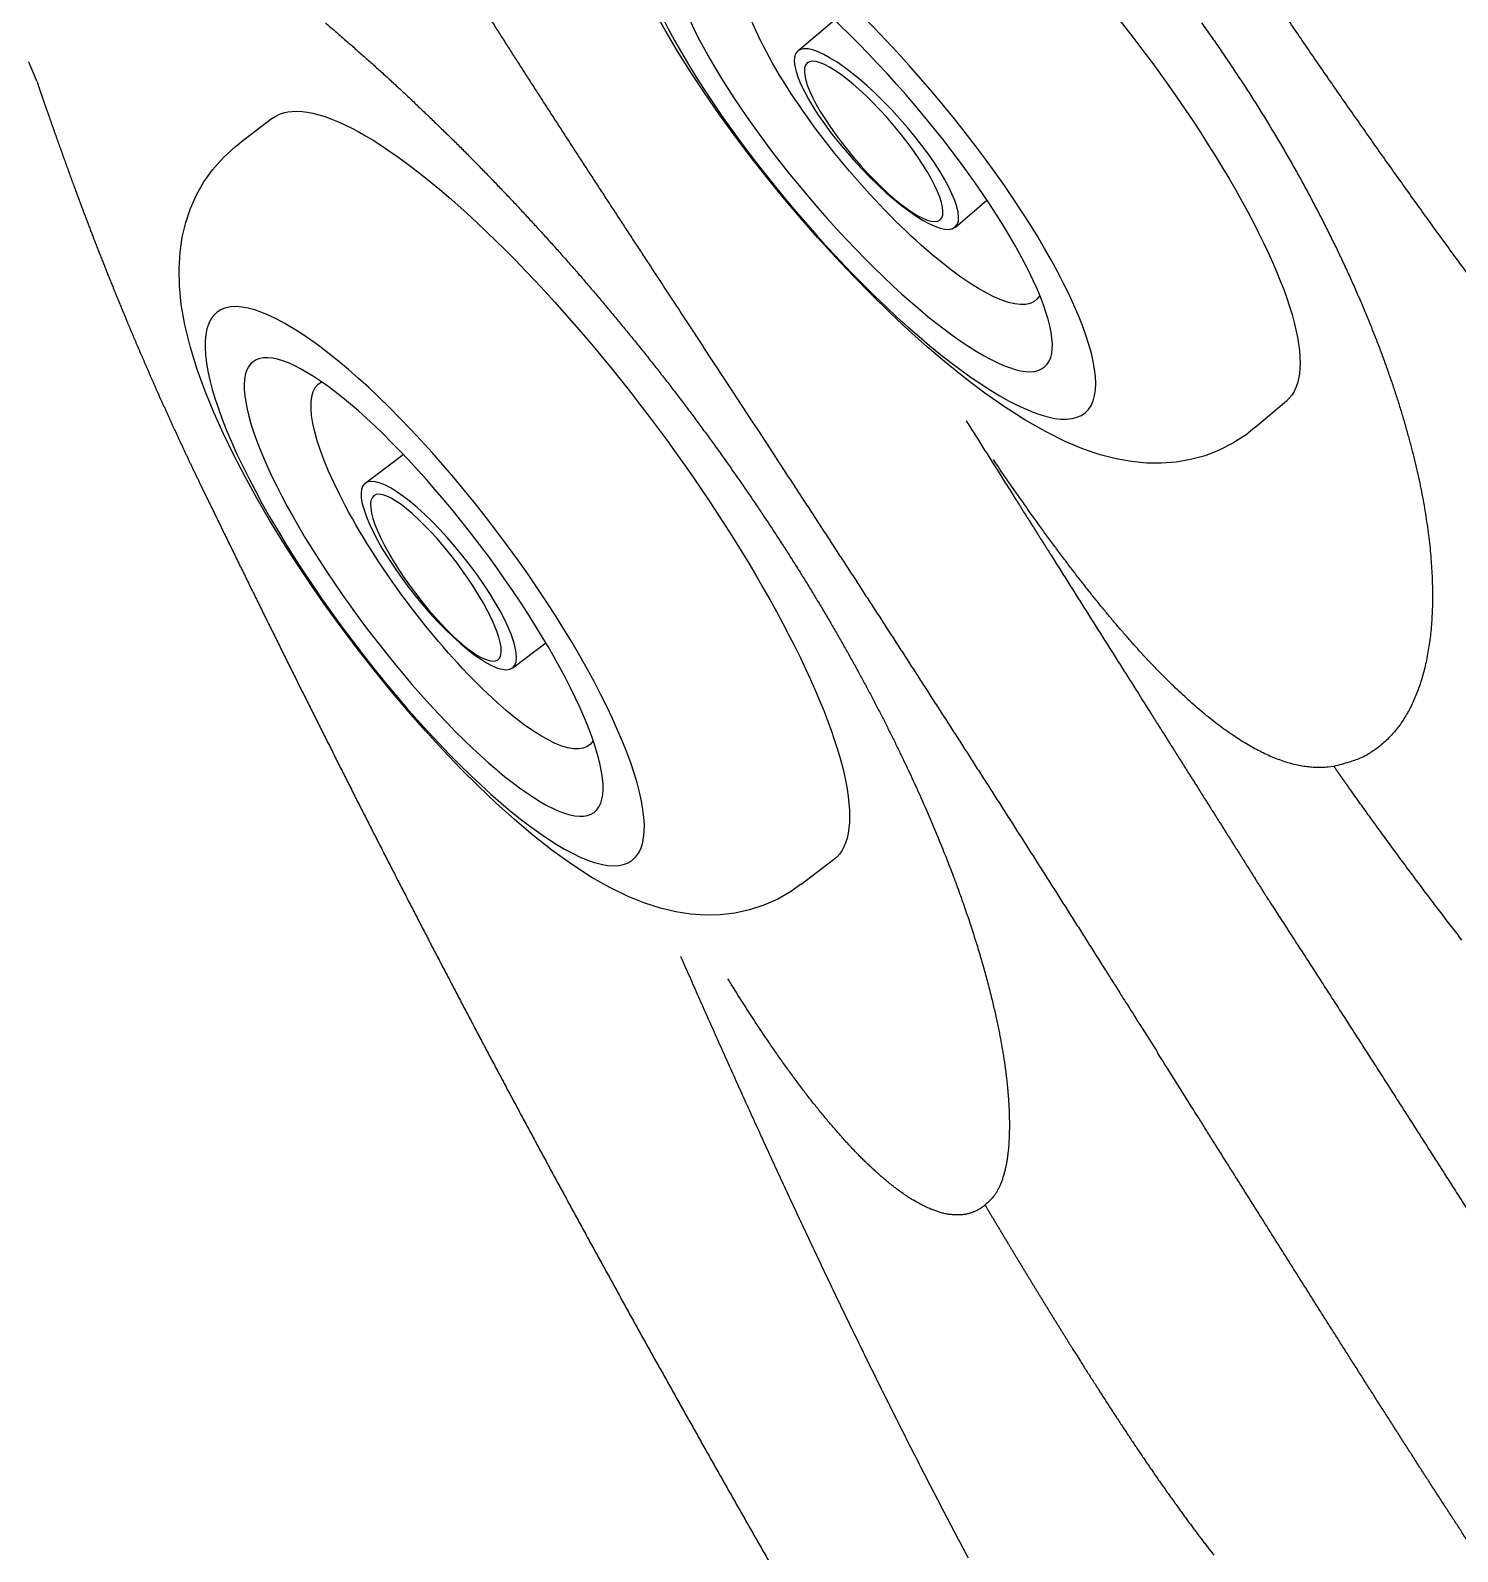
# Model space of a CAD drawing. Extents: x 649 to 723, y 631 to 778.
# Drawn here: x 709.388 to 712.157, y 716.799 to 719.75 of the extents above; entities that cross this region are included whole.
import ezdxf

# ---------------------------------------------------------------- set-up
doc = ezdxf.new("R2010")
doc.units = 0
doc.header["$MEASUREMENT"] = 0
doc.layers.add('1', color=4, linetype='Continuous')
doc.layers.add('204', color=7, linetype='Continuous')

# ---------------------------------------------------------------- blocks, each defined once
blk = doc.blocks.new('MINI2009')
at = {"layer": '1'}
for p, q in [((274.3024, 432.0245), (274.3824, 432.0245)), ((274.3024, 430.221), (274.3824, 430.221))]:
    blk.add_line(p, q, dxfattribs=at)
at = {"layer": '1', "color": 3}
for p, q in [((274.5869, 431.3518), (274.4936, 431.3518)), ((274.5741, 430.8937), (274.4936, 430.8937))]:
    blk.add_line(p, q, dxfattribs=at)
at = {"layer": '1', "flags": 128}
blk.add_lwpolyline([(274.3824, 430.2213), (274.4044, 430.2217), (274.4346, 430.2255), (274.4636, 430.2324), (274.4914, 430.2421), (274.5177, 430.2544), (274.5424, 430.269), (274.5656, 430.2858), (274.5873, 430.3046), (274.6076, 430.3255), (274.6268, 430.3488), (274.6452, 430.3749), (274.663, 430.4045), (274.6804, 430.4387), (274.6974, 430.478), (274.7131, 430.5212), (274.7268, 430.5658), (274.7387, 430.611), (274.749, 430.6568), (274.758, 430.7034), (274.7658, 430.7508), (274.7725, 430.7991), (274.7782, 430.8483), (274.7829, 430.8981), (274.7866, 430.9486), (274.7894, 430.9996), (274.7912, 431.0509), (274.792, 431.1024), (274.7919, 431.154), (274.7909, 431.2055), (274.7889, 431.2566), (274.7859, 431.3073), (274.7821, 431.3574), (274.7772, 431.4067), (274.7714, 431.4551), (274.7646, 431.5025), (274.7568, 431.5489), (274.7479, 431.5942), (274.7377, 431.6385), (274.7263, 431.6817), (274.7131, 431.7242), (274.6979, 431.7661), (274.68, 431.8078), (274.6615, 431.8437), (274.6425, 431.8746), (274.6231, 431.9015), (274.6028, 431.9252), (274.5815, 431.9463), (274.5589, 431.9649), (274.535, 431.9813), (274.5097, 431.9953), (274.4831, 432.0067), (274.4555, 432.0154), (274.4243, 432.0217), (274.3931, 432.0244), (274.3823, 432.0242)], dxfattribs=at)
at = {"layer": '1'}
blk.add_ellipse((274.3024, 431.1228), major_axis=(0, 0.9018), ratio=0.25882, start_param=6.283179, end_param=9.424778, dxfattribs=at)
at = {"layer": '1', "color": 3}
for centre, major_axis, ratio in [((274.6148, 431.1228), (0, 0.6667), 0.263764), ((274.6174, 431.1228), (0, 0.5481), 0.248557), ((274.5805, 431.1228), (0.0064, 0.229), 0.262485), ((274.5876, 431.1228), (0, 0.1994), 0.249939)]:
    blk.add_ellipse(centre, major_axis=major_axis, ratio=ratio, dxfattribs=at)
blk.add_ellipse((274.5435, 431.1223), major_axis=(-0.0036, 0.438), ratio=0.267267, start_param=3.037362, end_param=6.323274, dxfattribs=at)
blk = doc.blocks.new('2010PRODIGY')
at = {"layer": '204', "color": 3, "linetype": 'Continuous'}
for points in [[(63.161, 71.8205, -0.000641), (63.1356, 71.8552, -0.000642), (63.1102, 71.89, -0.000644), (63.085, 71.9249, -0.000646), (63.0598, 71.9597, -0.000649), (63.0349, 71.9946, -0.000655), (63.01, 72.0295, -0.000664), (62.9853, 72.0644, -0.000672), (62.9607, 72.0994, -0.00068), (62.9362, 72.1343, -0.000689), (62.9119, 72.1692, -0.000698), (62.8877, 72.2041, -0.000707), (62.8637, 72.2391, -0.000717), (62.8398, 72.274, -0.000726), (62.8161, 72.3089, -0.000737)], [(62.6475, 72.3038, -0.002329), (62.6655, 72.2783, -0.002343), (62.6832, 72.2528, -0.002357), (62.7006, 72.2271, -0.002373), (62.7178, 72.2014, -0.00239), (62.7346, 72.1757, -0.002411), (62.7511, 72.1498, -0.002435), (62.7672, 72.1239, -0.002455), (62.7831, 72.098, -0.002477), (62.7985, 72.0722, -0.002499), (62.8136, 72.0463, -0.002508), (62.8283, 72.0205, -0.002524), (62.8427, 71.9947, -0.002541), (62.8567, 71.969, -0.002564), (62.8703, 71.9433, -0.002583), (62.8835, 71.9177, -0.002609), (62.8963, 71.8922, -0.002634), (62.9088, 71.8668, -0.002665), (62.9209, 71.8415, -0.002695), (62.9326, 71.8162, -0.002731), (62.9439, 71.7911, -0.002767), (62.9548, 71.7661, -0.002809), (62.9653, 71.7412, -0.002851), (62.9755, 71.7165, -0.002899), (62.9852, 71.6919, -0.002948), (62.9946, 71.6675, -0.003004), (63.0035, 71.6432, -0.00306), (63.012, 71.6191, -0.003125), (63.0202, 71.5952, -0.003189), (63.0279, 71.5715, -0.003263), (63.0352, 71.5479, -0.003338), (63.0421, 71.5246, -0.003421), (63.0486, 71.5015, -0.003506), (63.0547, 71.4786, -0.003603), (63.0604, 71.4559, -0.003704), (63.0656, 71.4335, -0.003808), (63.0705, 71.4113, -0.003916), (63.0749, 71.3895, -0.004035), (63.0789, 71.3679, -0.004145), (63.0824, 71.3466, -0.004275), (63.0855, 71.3257, -0.004406), (63.0882, 71.3051, -0.004556), (63.0905, 71.2848, -0.004709), (63.0923, 71.2649, -0.004883), (63.0937, 71.2453, -0.00506), (63.0947, 71.2262, -0.005262), (63.0952, 71.2073, -0.005469), (63.0954, 71.1889, -0.005703), (63.0951, 71.1709, -0.005943), (63.0943, 71.1533, -0.006214), (63.0932, 71.1361, -0.006493), (63.0916, 71.1193, -0.006806), (63.0897, 71.1029, -0.007129), (63.0872, 71.087, -0.007489), (63.0844, 71.0716, -0.007861), (63.0811, 71.0566, -0.00827), (63.0775, 71.042, -0.008691), (63.0734, 71.028, -0.009154), (63.0689, 71.0144, -0.009634), (63.0639, 71.0013, -0.010134), (63.0586, 70.9888, -0.01063), (63.0528, 70.9767, -0.011205), (63.0466, 70.9652, -0.011814), (63.04, 70.9542, -0.012275), (63.033, 70.9437, -0.012653), (63.0255, 70.9338, -0.013636), (63.0174, 70.9242, -0.014091), (63.0084, 70.9147, -0.01532), (62.9984, 70.9055, -0.019769), (62.9878, 70.8972, -0.016482), (62.9776, 70.8899, -0.005569), (62.9681, 70.8837, -0.022074), (62.9549, 70.8774, -0.038448), (62.9333, 70.87, -0.018328), (62.9042, 70.8616, -0.009441)], [(60.3883, 72.1905), (60.3804, 72.2093, -0.000734), (60.3727, 72.228, -0.000747)], [(60.9479, 72.3038, -0.001409), (60.9654, 72.2889, -0.001403), (60.9829, 72.2737, -0.001396), (61.0006, 72.2584, -0.001392), (61.0183, 72.2427, -0.001386), (61.0361, 72.2269, -0.001384), (61.0539, 72.2108, -0.00138), (61.0718, 72.1945, -0.00138), (61.0898, 72.1779, -0.001377), (61.1078, 72.1611, -0.001378), (61.1258, 72.1441, -0.001377), (61.1439, 72.1269, -0.001379), (61.162, 72.1094, -0.001379), (61.1801, 72.0917, -0.001383), (61.1983, 72.0738, -0.00138), (61.2164, 72.0557, -0.001376), (61.2346, 72.0375, -0.001373), (61.2526, 72.019, -0.001369), (61.2707, 72.0004, -0.001364), (61.2887, 71.9817, -0.001363), (61.3067, 71.9628, -0.001361), (61.3246, 71.9437, -0.001361), (61.3424, 71.9244, -0.00136), (61.3602, 71.9051, -0.001361), (61.378, 71.8855, -0.001362), (61.3957, 71.8658, -0.001364), (61.4133, 71.846, -0.001366), (61.4309, 71.8261, -0.00137), (61.4483, 71.806, -0.001374), (61.4657, 71.7857, -0.001379), (61.483, 71.7654, -0.001384), (61.5003, 71.7449, -0.00139), (61.5174, 71.7243, -0.001397), (61.5344, 71.7035, -0.001405), (61.5513, 71.6827, -0.001412), (61.5682, 71.6617, -0.001423), (61.5849, 71.6406, -0.001428), (61.6015, 71.6195, -0.00143), (61.6179, 71.5983, -0.001433), (61.6342, 71.577, -0.001433), (61.6504, 71.5556, -0.001434), (61.6664, 71.5342, -0.001437), (61.6822, 71.5127, -0.001441), (61.6979, 71.4912, -0.001444), (61.7135, 71.4696, -0.001449), (61.7289, 71.448, -0.001455), (61.7441, 71.4263, -0.001461), (61.7592, 71.4046, -0.001467), (61.7741, 71.3829, -0.001475), (61.7888, 71.3611, -0.001483), (61.8034, 71.3393, -0.001493), (61.8178, 71.3175, -0.001502), (61.832, 71.2956, -0.001513), (61.8461, 71.2737, -0.001525), (61.8599, 71.2519, -0.001537), (61.8736, 71.23, -0.001548), (61.8871, 71.2081, -0.001565), (61.9004, 71.1862, -0.001587), (61.9135, 71.1643, -0.001591), (61.9264, 71.1425, -0.00159), (61.939, 71.1207, -0.001597), (61.9513, 71.0992, -0.001594), (61.9634, 71.0778, -0.0016), (61.9752, 71.0566, -0.001603), (61.9867, 71.0355, -0.00161), (61.998, 71.0146, -0.001612), (62.009, 70.9939, -0.00162), (62.0197, 70.9734, -0.001623), (62.0302, 70.953, -0.001631), (62.0404, 70.9328, -0.001634), (62.0503, 70.9129, -0.001643), (62.06, 70.893, -0.001647), (62.0695, 70.8734, -0.001656), (62.0787, 70.854, -0.00166), (62.0876, 70.8347, -0.001671), (62.0963, 70.8157, -0.001676), (62.1048, 70.7968, -0.001687), (62.113, 70.7782, -0.001693), (62.121, 70.7597, -0.001705), (62.1287, 70.7415, -0.001712), (62.1362, 70.7234, -0.001726), (62.1435, 70.7056, -0.001733), (62.1506, 70.6879, -0.001748), (62.1574, 70.6705, -0.001757), (62.164, 70.6533, -0.001774), (62.1704, 70.6363, -0.001784), (62.1765, 70.6195, -0.001802), (62.1825, 70.603, -0.001814), (62.1882, 70.5866, -0.001834), (62.1937, 70.5705, -0.001848), (62.199, 70.5546, -0.001871), (62.2041, 70.539, -0.001888), (62.209, 70.5236, -0.001912), (62.2137, 70.5084, -0.001929), (62.2182, 70.4934, -0.00196), (62.2224, 70.4787, -0.001988), (62.2265, 70.4642, -0.002011), (62.2304, 70.45, -0.002021), (62.2341, 70.4361, -0.002043), (62.2376, 70.4224, -0.002046), (62.2409, 70.4091, -0.002074), (62.244, 70.3962, -0.002089), (62.2469, 70.3835, -0.002117), (62.2497, 70.3712, -0.002129), (62.2522, 70.3591, -0.002158), (62.2546, 70.3474, -0.002169), (62.2568, 70.336, -0.002196), (62.2588, 70.3249, -0.002205), (62.2607, 70.3141, -0.002232), (62.2625, 70.3036, -0.002239), (62.2641, 70.2934, -0.002265), (62.2655, 70.2835, -0.002269), (62.2669, 70.2739, -0.002294), (62.2681, 70.2645, -0.002295), (62.2691, 70.2555, -0.002317), (62.2701, 70.2468, -0.002314), (62.271, 70.2383, -0.002333), (62.2717, 70.2301, -0.002325), (62.2723, 70.2222, -0.002341), (62.2729, 70.2146, -0.002327), (62.2734, 70.2072, -0.002337), (62.2737, 70.2002, -0.002314), (62.274, 70.1934, -0.002321), (62.2743, 70.1868, -0.002296), (62.2744, 70.1805, -0.002282), (62.2745, 70.1745, -0.002217), (62.2746, 70.1688, -0.002232), (62.2746, 70.1632, -0.002178), (62.2745, 70.1578, -0.002173), (62.2744, 70.1524, -0.002286), (62.2742, 70.1471, -0.002387), (62.274, 70.1419, -0.002467), (62.2738, 70.1368, -0.00256), (62.2735, 70.1318, -0.002661), (62.2732, 70.1269, -0.002768), (62.2728, 70.1221, -0.002875), (62.2723, 70.1174, -0.00299), (62.2718, 70.1128, -0.003109), (62.2713, 70.1082, -0.003236), (62.2707, 70.1038, -0.003365), (62.2701, 70.0994, -0.003505), (62.2694, 70.0952, -0.003646), (62.2687, 70.091, -0.003799), (62.2679, 70.0869, -0.003953), (62.2671, 70.083, -0.004121), (62.2662, 70.0791, -0.00429), (62.2652, 70.0753, -0.00447), (62.2643, 70.0716, -0.00465), (62.2632, 70.0679, -0.004851), (62.2621, 70.0644, -0.00506), (62.261, 70.061, -0.005256), (62.2598, 70.0576, -0.005415), (62.2586, 70.0544, -0.005706), (62.2573, 70.0512, -0.006149), (62.256, 70.0482, -0.006109), (62.2546, 70.0452, -0.005427), (62.2531, 70.0423, -0.006835), (62.2516, 70.0395, -0.010908), (62.2501, 70.0368, -0.006281), (62.2485, 70.0342, 0.009161), (62.2468, 70.0312, -0.019072), (62.2434, 70.0268, -0.039344), (62.2368, 70.02, -0.016521), (62.2273, 70.011, -0.006442)], [(61.2682, 72.3103, 0.000338), (61.2816, 72.2892, 0.000318), (61.2951, 72.2681, 0.000294), (61.3087, 72.2468, 0.000274), (61.3224, 72.2254, 0.000252), (61.3362, 72.2039, 0.000236), (61.3501, 72.1823, 0.000222), (61.3641, 72.1605, 0.00021), (61.3782, 72.1386, 0.000196), (61.3924, 72.1167, 0.000184), (61.4067, 72.0947, 0.000173), (61.421, 72.0725, 0.000162), (61.4354, 72.0503, 0.000151), (61.4499, 72.0281, 0.000142), (61.4645, 72.0057, 0.000131), (61.4791, 71.9833, 0.000121), (61.4938, 71.9607, 0.000111), (61.5085, 71.9382, 0.000102), (61.5234, 71.9155, 0.000092), (61.5382, 71.8927, 0.000083), (61.5532, 71.8699, 0.000073), (61.5682, 71.847, 0.000064), (61.5832, 71.8241, 0.000054), (61.5983, 71.801, 0.000046), (61.6134, 71.7779, 0.000036), (61.6287, 71.7547, 0.000028), (61.6439, 71.7315, 0.000019), (61.6592, 71.7082, 0.00001), (61.6745, 71.6848, 0.000001), (61.6899, 71.6613, -0.000007), (61.7054, 71.6378, -0.000016), (61.7208, 71.6142, -0.000024), (61.7363, 71.5906, -0.000033), (61.7519, 71.5669, -0.000041), (61.7675, 71.5431, -0.000049), (61.7831, 71.5193, -0.000054), (61.7987, 71.4954, -0.000058), (61.8144, 71.4714, -0.00006), (61.8301, 71.4474, -0.000063), (61.8458, 71.4233, -0.000066), (61.8616, 71.3992, -0.000069), (61.8774, 71.375, -0.000072), (61.8932, 71.3508, -0.000075), (61.909, 71.3265, -0.000077), (61.9249, 71.3022, -0.00008), (61.9407, 71.2778, -0.000083), (61.9566, 71.2534, -0.000086), (61.9726, 71.2289, -0.000089), (61.9885, 71.2044, -0.000092), (62.0044, 71.1798, -0.000094), (62.0204, 71.1552, -0.000097), (62.0363, 71.1306, -0.0001), (62.0523, 71.1059, -0.000103), (62.0683, 71.0812, -0.000106), (62.0843, 71.0564, -0.000109), (62.1003, 71.0316, -0.000112), (62.1163, 71.0068, -0.000115), (62.1323, 70.9819, -0.000118), (62.1484, 70.957, -0.000121), (62.1644, 70.9321, -0.000123), (62.1804, 70.9072, -0.000123), (62.1964, 70.8822, -0.000121), (62.2124, 70.8572, -0.000117), (62.2285, 70.8322, -0.000114), (62.2445, 70.8071, -0.000111), (62.2605, 70.7821, -0.000108), (62.2765, 70.757, -0.000105), (62.2925, 70.7319, -0.000103), (62.3085, 70.7068, -0.0001), (62.3245, 70.6816, -0.000097), (62.3405, 70.6565, -0.000093), (62.3565, 70.6313, -0.000091), (62.3725, 70.6062, -0.00009), (62.3885, 70.5809, -0.000085), (62.4044, 70.5558, -0.000077), (62.4202, 70.5308, -0.000081), (62.4363, 70.5054, -0.000091), (62.4527, 70.4795, -0.000069), (62.4682, 70.4551, -0.000028), (62.4821, 70.433, -0.000089), (62.5, 70.4047, -0.000141), (62.5275, 70.3611, -0.000068), (62.5635, 70.304, -0.000037)], [(60.3883, 72.1905), (60.3887, 72.1892, 0.001128), (60.3891, 72.1879, 0.001163), (60.3895, 72.1867, 0.001127), (60.3899, 72.1854, 0.001013), (60.3903, 72.1841, 0.000927), (60.3907, 72.1829, 0.00085), (60.3911, 72.1816, 0.000778), (60.3915, 72.1803, 0.000691), (60.3919, 72.1791, 0.000616), (60.3924, 72.1778, 0.000532), (60.3928, 72.1765, 0.000457), (60.3932, 72.1753, 0.000373), (60.3937, 72.174, 0.000299), (60.3941, 72.1727, 0.000216), (60.3946, 72.1715, 0.000141), (60.395, 72.1702, 0.000057), (60.3954, 72.1689, 0.000019), (60.3959, 72.1677, 0.000016), (60.3963, 72.1664, 0.000015), (60.3968, 72.1651, 0.000016), (60.3972, 72.1638, 0.000016), (60.3977, 72.1626, 0.000015), (60.3981, 72.1613, 0.000015), (60.3985, 72.16, 0.000015), (60.399, 72.1587, 0.000015), (60.3994, 72.1574, 0.000015), (60.3999, 72.1562, 0.000015), (60.4003, 72.1549, 0.000015), (60.4008, 72.1536, 0.000015), (60.4012, 72.1523, 0.000015), (60.4017, 72.151, 0.000015), (60.4021, 72.1497, 0.000015), (60.4026, 72.1484, 0.000014), (60.403, 72.1471, 0.000014), (60.4035, 72.1458, 0.000014), (60.4039, 72.1445, 0.000014), (60.4044, 72.1432, 0.000014), (60.4048, 72.1419, 0.000014), (60.4053, 72.1406, 0.000014), (60.4057, 72.1393, 0.000013), (60.4062, 72.138, 0.000014), (60.4067, 72.1367, 0.000017), (60.4071, 72.1354, 0.000013), (60.4076, 72.1341, 0.000004), (60.408, 72.133, 0.000018), (60.4085, 72.1315, 0.00003), (60.4093, 72.1292, 0.000015), (60.4103, 72.1262, 0.000008)], [(60.4103, 72.1262), (60.4111, 72.1239, -0.000036), (60.412, 72.1215, -0.000042), (60.4128, 72.1192, -0.000036), (60.4136, 72.1168, -0.000016), (60.4145, 72.1145, -0.000001), (60.4153, 72.1121, 0.000013), (60.4161, 72.1097, 0.000025), (60.417, 72.1074, 0.00004), (60.4178, 72.105, 0.000047), (60.4186, 72.1026, 0.000049), (60.4195, 72.1002, 0.00005), (60.4203, 72.0978, 0.000051), (60.4212, 72.0954, 0.000052), (60.422, 72.0931, 0.000053), (60.4229, 72.0906, 0.000054), (60.4237, 72.0882, 0.000055), (60.4246, 72.0858, 0.000056), (60.4254, 72.0834, 0.000057), (60.4263, 72.081, 0.000058), (60.4271, 72.0786, 0.000059), (60.428, 72.0762, 0.00006), (60.4288, 72.0737, 0.000061), (60.4297, 72.0713, 0.000061), (60.4306, 72.0689, 0.000062), (60.4315, 72.0664, 0.000063), (60.4323, 72.064, 0.000064), (60.4332, 72.0615, 0.000065), (60.4341, 72.0591, 0.000066), (60.435, 72.0566, 0.000067), (60.4358, 72.0541, 0.000068), (60.4367, 72.0517, 0.000069), (60.4376, 72.0492, 0.000069), (60.4385, 72.0467, 0.00007), (60.4394, 72.0443, 0.000071), (60.4403, 72.0418, 0.000072), (60.4412, 72.0393, 0.000073), (60.4421, 72.0368, 0.000073), (60.443, 72.0343, 0.000074), (60.4439, 72.0318, 0.000075), (60.4448, 72.0293, 0.000076), (60.4457, 72.0268, 0.000077), (60.4466, 72.0243, 0.000077), (60.4475, 72.0218, 0.000078), (60.4484, 72.0193, 0.000079), (60.4493, 72.0167, 0.00008), (60.4502, 72.0142, 0.00008), (60.4511, 72.0117, 0.000082), (60.4521, 72.0092, 0.000084), (60.453, 72.0066, 0.000082), (60.4539, 72.0041, 0.000077), (60.4548, 72.0016, 0.000086), (60.4558, 71.999, 0.000105), (60.4567, 71.9964, 0.000079), (60.4576, 71.9939, 0.000025), (60.4584, 71.9916, 0.000115), (60.4595, 71.9888, 0.000201), (60.4611, 71.9843, 0.000098), (60.4633, 71.9785, 0.000052)], [(60.4633, 71.9785), (60.4648, 71.9744, 0.000146), (60.4663, 71.9703, 0.000143), (60.4678, 71.9662, 0.000144), (60.4694, 71.962, 0.000149), (60.4709, 71.9579, 0.000152), (60.4725, 71.9538, 0.000154), (60.474, 71.9496, 0.000157), (60.4756, 71.9455, 0.00016), (60.4771, 71.9413, 0.000163), (60.4787, 71.9371, 0.000166), (60.4803, 71.9329, 0.000168), (60.4819, 71.9287, 0.000171), (60.4835, 71.9245, 0.000173), (60.485, 71.9203, 0.000176), (60.4867, 71.9161, 0.000178), (60.4883, 71.9119, 0.00018), (60.4899, 71.9076, 0.00018), (60.4915, 71.9034, 0.00018), (60.4931, 71.8991, 0.00018), (60.4948, 71.8949, 0.000181), (60.4964, 71.8906, 0.000181), (60.4981, 71.8863, 0.000181), (60.4997, 71.882, 0.000181), (60.5014, 71.8777, 0.000181), (60.5031, 71.8734, 0.000182), (60.5047, 71.8691, 0.000182), (60.5064, 71.8648, 0.000182), (60.5081, 71.8604, 0.000182), (60.5098, 71.8561, 0.000183), (60.5115, 71.8518, 0.000183), (60.5132, 71.8474, 0.000183), (60.5149, 71.843, 0.000183), (60.5167, 71.8387, 0.000184), (60.5184, 71.8343, 0.000184), (60.5201, 71.8299, 0.000184), (60.5219, 71.8255, 0.000185), (60.5236, 71.8211, 0.000185), (60.5254, 71.8167, 0.000185), (60.5272, 71.8123, 0.000185), (60.5289, 71.8079, 0.000186), (60.5307, 71.8034, 0.000186), (60.5325, 71.799, 0.000186), (60.5343, 71.7945, 0.000186), (60.5361, 71.7901, 0.000187), (60.5379, 71.7856, 0.000187), (60.5397, 71.7812, 0.000186), (60.5416, 71.7767, 0.000188), (60.5434, 71.7722, 0.000194), (60.5452, 71.7677, 0.000189), (60.5471, 71.7632, 0.000177), (60.5489, 71.7587, 0.000197), (60.5508, 71.7542, 0.000237), (60.5527, 71.7495, 0.000179), (60.5545, 71.7451, 0.000059), (60.5562, 71.7412, 0.000257), (60.5583, 71.7361, 0.000446), (60.5616, 71.7282, 0.000217), (60.5659, 71.7178, 0.000114)], [(60.5659, 71.7178), (60.567, 71.7151, 0.000233), (60.5682, 71.7124, 0.000264), (60.5693, 71.7096, 0.000232), (60.5705, 71.7069, 0.000129), (60.5716, 71.7041, 0.000092), (60.5728, 71.7014, 0.000114), (60.574, 71.6987, 0.000121), (60.5751, 71.6959, 0.000116), (60.5763, 71.6932, 0.000114), (60.5774, 71.6904, 0.000116), (60.5786, 71.6877, 0.000116), (60.5798, 71.6849, 0.000116), (60.581, 71.6821, 0.000116), (60.5821, 71.6794, 0.000116), (60.5833, 71.6766, 0.000116), (60.5845, 71.6738, 0.000116), (60.5857, 71.6711, 0.000116), (60.5869, 71.6683, 0.000116), (60.5881, 71.6655, 0.000116), (60.5893, 71.6628, 0.000117), (60.5905, 71.66, 0.000117), (60.5917, 71.6572, 0.000117), (60.5929, 71.6544, 0.000117), (60.5941, 71.6516, 0.000117), (60.5953, 71.6488, 0.000117), (60.5965, 71.6461, 0.000117), (60.5977, 71.6433, 0.000117), (60.5989, 71.6405, 0.000117), (60.6001, 71.6377, 0.000117), (60.6013, 71.6349, 0.000118), (60.6026, 71.6321, 0.000118), (60.6038, 71.6293, 0.000118), (60.605, 71.6265, 0.000118), (60.6062, 71.6237, 0.000118), (60.6075, 71.6209, 0.000118), (60.6087, 71.6181, 0.000117), (60.6099, 71.6152, 0.000119), (60.6112, 71.6124, 0.000121), (60.6124, 71.6096, 0.000118), (60.6136, 71.6068, 0.00011), (60.6149, 71.604, 0.000122), (60.6161, 71.6012, 0.000145), (60.6174, 71.5982, 0.00011), (60.6186, 71.5955, 0.000037), (60.6197, 71.593, 0.000156), (60.6211, 71.5899, 0.000269), (60.6233, 71.585, 0.000131), (60.6262, 71.5785, 0.000069)], [(60.6262, 71.5785), (60.6275, 71.5756, 0.000123), (60.6288, 71.5727, 0.000122), (60.6301, 71.5698, 0.000122), (60.6314, 71.5669, 0.000123), (60.6327, 71.564, 0.000123), (60.634, 71.5611, 0.000123), (60.6354, 71.5582, 0.000123), (60.6367, 71.5552, 0.000124), (60.638, 71.5523, 0.000124), (60.6393, 71.5494, 0.000124), (60.6406, 71.5465, 0.000124), (60.642, 71.5436, 0.000125), (60.6433, 71.5406, 0.000125), (60.6446, 71.5377, 0.000125), (60.646, 71.5348, 0.000125), (60.6473, 71.5318, 0.000126), (60.6487, 71.5289, 0.000126), (60.65, 71.526, 0.000126), (60.6513, 71.523, 0.000126), (60.6527, 71.5201, 0.000127), (60.654, 71.5172, 0.000127), (60.6554, 71.5142, 0.000127), (60.6568, 71.5113, 0.000127), (60.6581, 71.5083, 0.000128), (60.6595, 71.5054, 0.000128), (60.6608, 71.5024, 0.000128), (60.6622, 71.4995, 0.000128), (60.6636, 71.4965, 0.000129), (60.665, 71.4936, 0.000129), (60.6663, 71.4906, 0.000129), (60.6677, 71.4877, 0.000129), (60.6691, 71.4847, 0.00013), (60.6705, 71.4818, 0.00013), (60.6719, 71.4788, 0.00013), (60.6732, 71.4758, 0.000131), (60.6746, 71.4729, 0.000131), (60.676, 71.4699, 0.000131), (60.6774, 71.4669, 0.000132), (60.6788, 71.464, 0.000132), (60.6802, 71.461, 0.000133), (60.6816, 71.458, 0.000134), (60.683, 71.4551, 0.000135), (60.6844, 71.4521, 0.000136), (60.6859, 71.4491, 0.000138), (60.6873, 71.4461, 0.000138), (60.6887, 71.4432, 0.000139), (60.6901, 71.4402, 0.000141), (60.6915, 71.4372, 0.000145), (60.693, 71.4342, 0.000142), (60.6944, 71.4312, 0.000133), (60.6958, 71.4283, 0.000148), (60.6972, 71.4253, 0.000179), (60.6987, 71.4222, 0.000136), (60.7001, 71.4193, 0.000044), (60.7014, 71.4167, 0.000195), (60.703, 71.4133, 0.00034), (60.7055, 71.4081, 0.000166), (60.7088, 71.4014, 0.000088)], [(62.1908, 71.5322, 0), (62.1927, 71.529, 0), (62.1947, 71.5259, 0), (62.1967, 71.5227, 0), (62.1987, 71.5195, 0), (62.2007, 71.5164, 0), (62.2027, 71.5132, 0), (62.2047, 71.5101, 0), (62.2067, 71.5069, 0), (62.2087, 71.5038, 0), (62.2107, 71.5006, 0), (62.2127, 71.4974, 0), (62.2147, 71.4943, 0), (62.2167, 71.4911, 0), (62.2187, 71.4879, 0), (62.2207, 71.4848, 0), (62.2227, 71.4816, 0), (62.2246, 71.4785, 0), (62.2266, 71.4753, 0), (62.2286, 71.4721, 0), (62.2306, 71.469, 0), (62.2326, 71.4658, 0), (62.2346, 71.4626, 0), (62.2366, 71.4594, 0), (62.2386, 71.4563, 0), (62.2406, 71.4531, 0), (62.2426, 71.4499, 0), (62.2447, 71.4468, 0), (62.2467, 71.4436, 0), (62.2487, 71.4404, 0), (62.2507, 71.4372, 0), (62.2527, 71.4341, 0), (62.2547, 71.4309, 0), (62.2567, 71.4277, 0), (62.2587, 71.4245, 0), (62.2607, 71.4213, 0), (62.2627, 71.4182, 0), (62.2647, 71.415, 0), (62.2667, 71.4118, 0), (62.2687, 71.4086, 0), (62.2707, 71.4054, 0), (62.2727, 71.4023, 0), (62.2747, 71.3991, 0), (62.2768, 71.3959, 0), (62.2788, 71.3927, 0), (62.2808, 71.3895, 0.000001), (62.2828, 71.3863, 0.000001), (62.2848, 71.3831, 0.000001), (62.2868, 71.38, 0.000001), (62.2888, 71.3768, 0.000001), (62.2908, 71.3736, 0.000001), (62.2929, 71.3704, 0.000001), (62.2949, 71.3672, 0.000001), (62.2969, 71.364, 0.000001), (62.2989, 71.3608, 0.000001), (62.3009, 71.3576, 0.000001), (62.3029, 71.3544, 0.000001), (62.3049, 71.3512, 0.000001), (62.307, 71.348, 0.000001), (62.309, 71.3448, 0.000001), (62.311, 71.3416, 0.000001), (62.313, 71.3385, 0.000001), (62.315, 71.3353, 0.000001), (62.317, 71.3321, 0.000001), (62.3191, 71.3289, 0.000001), (62.3211, 71.3257, 0.000001), (62.3231, 71.3225, 0.000001), (62.3251, 71.3193, 0.000001), (62.3271, 71.3161, 0.000001), (62.3292, 71.3129, 0.000001), (62.3312, 71.3097, 0.000001), (62.3332, 71.3064, 0.000001), (62.3352, 71.3032, 0.000001), (62.3373, 71.3, 0.000001), (62.3393, 71.2968, 0.000001), (62.3413, 71.2936, 0.000001), (62.3433, 71.2904, 0.000001), (62.3454, 71.2872, 0.000001), (62.3474, 71.284, 0.000001), (62.3494, 71.2808, 0.000001), (62.3514, 71.2776, 0.000001), (62.3535, 71.2744, 0.000001), (62.3555, 71.2712, 0), (62.3575, 71.268, 0), (62.3595, 71.2647, 0), (62.3616, 71.2615, 0), (62.3636, 71.2583, 0), (62.3656, 71.2551, 0), (62.3676, 71.2519, 0), (62.3697, 71.2487, 0), (62.3717, 71.2455, 0), (62.3737, 71.2423, 0), (62.3758, 71.239, 0), (62.3778, 71.2358, 0), (62.3798, 71.2326, 0), (62.3819, 71.2294, 0), (62.3839, 71.2262, 0), (62.3859, 71.2229, 0), (62.388, 71.2197, 0), (62.39, 71.2165, 0), (62.392, 71.2133, 0), (62.3941, 71.2101, 0), (62.3961, 71.2068, 0), (62.3981, 71.2036, 0), (62.4002, 71.2004, 0), (62.4022, 71.1972, 0), (62.4042, 71.1939, 0), (62.4063, 71.1907, 0), (62.4083, 71.1875, 0), (62.4103, 71.1843, 0), (62.4124, 71.181, 0), (62.4144, 71.1778, 0), (62.4165, 71.1746, 0), (62.4185, 71.1714, 0), (62.4205, 71.1681, 0), (62.4226, 71.1649, 0), (62.4246, 71.1617, 0), (62.4266, 71.1584, 0), (62.4287, 71.1552, 0), (62.4307, 71.152, 0), (62.4328, 71.1487, 0), (62.4348, 71.1455, 0), (62.4369, 71.1423, 0), (62.4389, 71.139, 0), (62.4409, 71.1358, 0), (62.443, 71.1326, 0), (62.445, 71.1293, 0), (62.4471, 71.1261, 0), (62.4491, 71.1229, 0), (62.4511, 71.1196, 0), (62.4532, 71.1164, 0), (62.4552, 71.1132, 0), (62.4573, 71.1099, 0), (62.4593, 71.1067, 0), (62.4614, 71.1034, 0), (62.4634, 71.1002, 0), (62.4655, 71.097, 0), (62.4675, 71.0937, 0), (62.4696, 71.0905, 0), (62.4716, 71.0872), (62.4737, 71.084, 0), (62.4757, 71.0808, 0), (62.4777, 71.0775, 0), (62.4798, 71.0743, 0), (62.4818, 71.071, 0), (62.4839, 71.0678, 0), (62.4859, 71.0645, 0), (62.488, 71.0613, 0), (62.49, 71.058, 0), (62.4921, 71.0548, 0), (62.4941, 71.0515, 0), (62.4962, 71.0483, 0), (62.4982, 71.0451, 0), (62.5003, 71.0418, 0), (62.5023, 71.0386, 0), (62.5044, 71.0353, 0), (62.5064, 71.0321, 0), (62.5085, 71.0288, 0), (62.5105, 71.0256, 0), (62.5126, 71.0223, 0), (62.5147, 71.0191, 0), (62.5167, 71.0158, 0), (62.5188, 71.0125, 0), (62.5208, 71.0093, 0), (62.5229, 71.006, 0), (62.5249, 71.0028, 0), (62.527, 70.9995, 0), (62.529, 70.9963, 0), (62.5311, 70.993, 0), (62.5331, 70.9898, 0), (62.5352, 70.9865, 0), (62.5373, 70.9833, 0), (62.5393, 70.98, 0), (62.5414, 70.9767, 0), (62.5434, 70.9735, 0), (62.5455, 70.9702, -0.000001), (62.5475, 70.967, -0.000001), (62.5496, 70.9637, -0.000001), (62.5516, 70.9605, -0.000001), (62.5537, 70.9572, -0.000001), (62.5558, 70.9539, -0.000001), (62.5578, 70.9507, -0.000001), (62.5599, 70.9474, -0.000001), (62.5619, 70.9441, -0.000001), (62.564, 70.9409, -0.000001), (62.5661, 70.9376, -0.000001), (62.5681, 70.9344, -0.000001), (62.5702, 70.9311, -0.000001), (62.5722, 70.9278, -0.000001), (62.5743, 70.9246, -0.000001), (62.5764, 70.9213, -0.000001), (62.5784, 70.918, -0.000001), (62.5805, 70.9148, -0.000001), (62.5825, 70.9115, -0.000001), (62.5846, 70.9083, -0.000001), (62.5867, 70.905, -0.000001), (62.5887, 70.9017, -0.000001), (62.5908, 70.8985, -0.000001), (62.5928, 70.8952, -0.000001), (62.5949, 70.8919, -0.000001), (62.597, 70.8887, -0.000001), (62.599, 70.8854, -0.000001), (62.6011, 70.8821, -0.000001), (62.6032, 70.8788, -0.000001), (62.6052, 70.8756, -0.000001), (62.6073, 70.8723, -0.000001), (62.6094, 70.869, -0.000001), (62.6114, 70.8658, -0.000001), (62.6135, 70.8625, -0.000001), (62.6155, 70.8592, -0.000001), (62.6176, 70.856, -0.000001), (62.6197, 70.8527, -0.000001), (62.6217, 70.8494, -0.000001), (62.6238, 70.8461, -0.000001), (62.6259, 70.8429, -0.000001), (62.6279, 70.8396, -0.000001), (62.63, 70.8363, -0.000001), (62.6321, 70.8331, -0.000001), (62.6341, 70.8298, -0.000002), (62.6362, 70.8265, -0.000002), (62.6383, 70.8232, -0.000002), (62.6403, 70.82, -0.000002), (62.6424, 70.8167, -0.000002), (62.6445, 70.8134, -0.000002), (62.6465, 70.8101, -0.000002), (62.6486, 70.8069, -0.000002), (62.6507, 70.8036, -0.000002), (62.6527, 70.8003, -0.000002), (62.6548, 70.797, -0.000002), (62.6569, 70.7937, -0.000002), (62.6589, 70.7905, -0.000002), (62.661, 70.7872, -0.000002), (62.6631, 70.7839, -0.000002), (62.6651, 70.7806, -0.000002), (62.6672, 70.7774, -0.000002), (62.6693, 70.7741, -0.000002), (62.6713, 70.7708, -0.000002), (62.6734, 70.7675, -0.000002), (62.6755, 70.7642, -0.000002), (62.6776, 70.761, -0.000002), (62.6796, 70.7577, -0.000002), (62.6817, 70.7544, -0.000002), (62.6838, 70.7511, -0.000002), (62.6858, 70.7478, -0.000002), (62.6879, 70.7446, -0.000002), (62.69, 70.7413, -0.000002), (62.692, 70.738, -0.000002), (62.6941, 70.7347, -0.000002), (62.6962, 70.7314, -0.000002), (62.6983, 70.7281, -0.000002), (62.7003, 70.7249, -0.000002), (62.7024, 70.7216, -0.000003), (62.7045, 70.7183, -0.000003), (62.7065, 70.715, -0.000004), (62.7086, 70.7117, -0.000004), (62.7107, 70.7084, -0.000005), (62.7127, 70.7052, -0.000004), (62.7148, 70.7019, -0.000003), (62.7169, 70.6986, -0.000001), (62.719, 70.6953, 0.000001), (62.721, 70.692, 0.000002), (62.7231, 70.6887, 0.000004), (62.7252, 70.6854, 0.000003), (62.7273, 70.6822, -0.000002), (62.7293, 70.6789, -0.000009), (62.7314, 70.6756, -0.000019), (62.7335, 70.6723, -0.000019), (62.7355, 70.669, -0.000009), (62.7376, 70.6657, -0.000063), (62.7397, 70.6624, -0.000194), (62.7418, 70.6591, -0.000246), (62.7438, 70.6558, -0.000233), (62.7459, 70.6525, -0.000199), (62.748, 70.6492, -0.000131), (62.75, 70.6459, -0.000074), (62.7521, 70.6426, -0.000015), (62.7542, 70.6393, 0.000028), (62.7562, 70.636, 0.000064), (62.7583, 70.6327, 0.000097), (62.7604, 70.6294, 0.000136), (62.7624, 70.6261, 0.000157), (62.7645, 70.6228, 0.000168), (62.7665, 70.6195, 0.000233), (62.7686, 70.6162, 0.000348), (62.7707, 70.6129, 0.000269), (62.7727, 70.6098, 0.000037), (62.7745, 70.607, 0.000491), (62.7767, 70.6034, 0.00102), (62.7802, 70.598, 0.000523), (62.7847, 70.591, 0.000272)], [(62.9042, 70.8616), (62.8928, 70.8602, -0.016877), (62.8812, 70.8594, -0.016758), (62.8695, 70.8595, -0.016253), (62.8576, 70.8603, -0.015419), (62.8455, 70.8618, -0.014601), (62.8333, 70.8641, -0.013798), (62.821, 70.8671, -0.012969), (62.8086, 70.8708, -0.012138), (62.796, 70.8753, -0.011334), (62.7832, 70.8804, -0.010569), (62.7704, 70.8861, -0.009841), (62.7574, 70.8926, -0.00916), (62.7443, 70.8996, -0.008523), (62.7311, 70.9074, -0.007933), (62.7178, 70.9157, -0.007387), (62.7044, 70.9247, -0.006885), (62.6908, 70.9342, -0.006422), (62.6772, 70.9444, -0.005996), (62.6635, 70.9551, -0.005605), (62.6496, 70.9664, -0.005246), (62.6357, 70.9782, -0.004916), (62.6217, 70.9906, -0.004612), (62.6077, 71.0035, -0.004334), (62.5935, 71.017, -0.004076), (62.5793, 71.0309, -0.00384), (62.565, 71.0453, -0.003621), (62.5506, 71.0603, -0.00342), (62.5362, 71.0756, -0.003232), (62.5217, 71.0915, -0.003061), (62.5072, 71.1078, -0.0029), (62.4926, 71.1245, -0.002744), (62.4779, 71.1417, -0.002589), (62.4632, 71.1593, -0.002448), (62.4485, 71.1773, -0.002312), (62.4336, 71.1958, -0.002188), (62.4188, 71.2146, -0.002067), (62.4038, 71.2338, -0.001957), (62.3889, 71.2533, -0.001849), (62.3738, 71.2733, -0.001751), (62.3588, 71.2936, -0.001655), (62.3436, 71.3142, -0.001568), (62.3285, 71.3351, -0.00148), (62.3132, 71.3564, -0.001402), (62.298, 71.378, -0.001323), (62.2827, 71.3999, -0.001252), (62.2673, 71.4221, -0.00118), (62.2519, 71.4446, -0.000609), (62.2435, 71.457, -0.000363)], [(60.7088, 71.4014), (60.721, 71.3762, 0.000164), (60.7333, 71.3511, 0.000162), (60.7456, 71.3258, 0.000162), (60.7579, 71.3005, 0.000166), (60.7703, 71.2752, 0.000169), (60.7828, 71.2497, 0.000171), (60.7953, 71.2243, 0.000173), (60.8078, 71.1987, 0.000176), (60.8204, 71.1732, 0.000178), (60.833, 71.1475, 0.000181), (60.8457, 71.1219, 0.000183), (60.8585, 71.0961, 0.000186), (60.8712, 71.0704, 0.000188), (60.8841, 71.0446, 0.000191), (60.8969, 71.0187, 0.000193), (60.9099, 70.9929, 0.000196), (60.9228, 70.9669, 0.000198), (60.9358, 70.941, 0.000201), (60.9489, 70.915, 0.000204), (60.962, 70.889, 0.000207), (60.9751, 70.8629, 0.000209), (60.9883, 70.8368, 0.000212), (61.0015, 70.8107, 0.000215), (61.0147, 70.7846, 0.000218), (61.028, 70.7585, 0.00022), (61.0414, 70.7323, 0.000223), (61.0547, 70.7061, 0.000226), (61.0682, 70.6799, 0.000229), (61.0816, 70.6537, 0.000232), (61.0951, 70.6274, 0.000235), (61.1086, 70.6012, 0.000238), (61.1222, 70.5749, 0.000241), (61.1358, 70.5486, 0.000244), (61.1494, 70.5224, 0.000248), (61.1631, 70.4961, 0.000251), (61.1768, 70.4698, 0.000254), (61.1906, 70.4435, 0.000257), (61.2044, 70.4172, 0.000261), (61.2182, 70.3909, 0.000264), (61.232, 70.3647, 0.000266), (61.2459, 70.3384, 0.000265), (61.2598, 70.3121, 0.000261), (61.2738, 70.2858, 0.000257), (61.2878, 70.2596, 0.000254), (61.3018, 70.2333, 0.000251), (61.3158, 70.2071, 0.000248), (61.3299, 70.1809, 0.000245), (61.344, 70.1547, 0.000242), (61.3581, 70.1285, 0.000239), (61.3722, 70.1023, 0.000236), (61.3864, 70.0761, 0.000234), (61.4006, 70.05, 0.000231), (61.4148, 70.0239, 0.000228), (61.429, 69.9977, 0.000225), (61.4432, 69.9717, 0.000223), (61.4575, 69.9456, 0.00022), (61.4718, 69.9195, 0.000217), (61.4861, 69.8935, 0.000214), (61.5004, 69.8675, 0.000212), (61.5147, 69.8416, 0.000209), (61.529, 69.8156, 0.000207), (61.5434, 69.7897, 0.000204), (61.5577, 69.7639, 0.000202), (61.5721, 69.738, 0.000199), (61.5865, 69.7122, 0.000197), (61.6009, 69.6864, 0.000194), (61.6153, 69.6607, 0.000192), (61.6297, 69.635, 0.000189), (61.6441, 69.6093, 0.000187), (61.6585, 69.5837, 0.000185), (61.6729, 69.5581, 0.000182), (61.6873, 69.5325, 0.00018), (61.7017, 69.507, 0.000178), (61.7161, 69.4815, 0.000175), (61.7305, 69.4561, 0.000173), (61.7449, 69.4307, 0.000171), (61.7593, 69.4054, 0.000169), (61.7737, 69.3801, 0.000166), (61.7881, 69.3549, 0.000164), (61.8025, 69.3297, 0.000162), (61.8169, 69.3045, 0.00016)], [(62.0165, 68.9583, -0.000006), (62.0306, 68.934, -0.00002)], [(62.9339, 70.8196), (62.9331, 70.8207, -0.000041), (62.9324, 70.8217, -0.000041), (62.9316, 70.8228, -0.000041), (62.9309, 70.8238, -0.000041), (62.9301, 70.8249, -0.000041), (62.9294, 70.8259, -0.000041), (62.9286, 70.827, -0.000041), (62.9279, 70.828, -0.000041), (62.9272, 70.8291, -0.000041), (62.9264, 70.8301, -0.000041), (62.9257, 70.8312, -0.000041), (62.9249, 70.8322, -0.000041), (62.9242, 70.8333, -0.000041), (62.9234, 70.8343, -0.000041), (62.9227, 70.8354, -0.000041), (62.922, 70.8364, -0.00004), (62.9212, 70.8375, -0.00004), (62.9205, 70.8385, -0.00004), (62.9197, 70.8396, -0.00004), (62.919, 70.8406, -0.00004), (62.9182, 70.8417, -0.00004), (62.9175, 70.8427, -0.00004), (62.9168, 70.8438, -0.00004), (62.916, 70.8448, -0.00004), (62.9153, 70.8459, -0.00004), (62.9145, 70.8469, -0.00004), (62.9138, 70.848, -0.00004), (62.913, 70.849, -0.000041), (62.9123, 70.8501, -0.000039), (62.9116, 70.8511, -0.000037), (62.9108, 70.8522, -0.00004), (62.9101, 70.8532, -0.000048), (62.9093, 70.8543, -0.000037), (62.9086, 70.8553, -0.000013), (62.908, 70.8562, -0.000051), (62.9071, 70.8574, -0.000088), (62.9058, 70.8593, -0.000043), (62.9042, 70.8616, -0.000023)], [(63.1524, 70.5249, -0.000526), (63.1423, 70.538, -0.000521), (63.1322, 70.5511, -0.000516), (63.1221, 70.5642, -0.000511), (63.1121, 70.5774, -0.000506), (63.102, 70.5906, -0.000502), (63.092, 70.6038, -0.000498), (63.082, 70.6171, -0.000492), (63.072, 70.6304, -0.000485), (63.062, 70.6437, -0.000485), (63.052, 70.6571, -0.00049), (63.042, 70.6705, -0.000472), (63.0321, 70.6839, -0.000438), (63.0223, 70.6973, -0.000478), (63.0123, 70.7109, -0.000562), (63.0021, 70.7248, -0.000426), (62.9926, 70.7379, -0.000152), (62.984, 70.7498, -0.000589), (62.9729, 70.7651, -0.000998), (62.956, 70.7887, -0.000487), (62.9339, 70.8196, -0.000259)], [(62.7847, 70.591), (62.7933, 70.5778, -0.000116), (62.8018, 70.5647, -0.00013), (62.8104, 70.5515, -0.000116), (62.8189, 70.5383, -0.000072), (62.8275, 70.525, -0.000053), (62.836, 70.5118, -0.000052), (62.8446, 70.4986, -0.000052), (62.8532, 70.4854, -0.000054), (62.8617, 70.4721, -0.000056), (62.8703, 70.4589, -0.000057), (62.8788, 70.4456, -0.000058), (62.8874, 70.4324, -0.000059), (62.8959, 70.4191, -0.000061), (62.9045, 70.4058, -0.000062), (62.9131, 70.3925, -0.000063), (62.9216, 70.3792, -0.000064), (62.9302, 70.3659, -0.000064), (62.9387, 70.3526, -0.000062), (62.9473, 70.3393, -0.00006), (62.9559, 70.326, -0.000058), (62.9644, 70.3126, -0.000057), (62.973, 70.2993, -0.000055), (62.9815, 70.286, -0.000053), (62.9901, 70.2726, -0.000052), (62.9987, 70.2593, -0.00005), (63.0072, 70.2459, -0.000048), (63.0158, 70.2325, -0.000047), (63.0243, 70.2192, -0.000045), (63.0329, 70.2058, -0.000044), (63.0415, 70.1924, -0.000042), (63.05, 70.179, -0.00004), (63.0586, 70.1656, -0.000039), (63.0671, 70.1522, -0.000037), (63.0757, 70.1388, -0.000035), (63.0843, 70.1254, -0.000034), (63.0928, 70.112, -0.000032), (63.1014, 70.0986, -0.000031), (63.11, 70.0852, -0.000029), (63.1185, 70.0717, -0.000028), (63.1271, 70.0583, -0.000026), (63.1357, 70.0449, -0.000024), (63.1442, 70.0314, -0.000023), (63.1528, 70.018, -0.000021), (63.1613, 70.0045, -0.000019), (63.1699, 69.9911, -0.000018), (63.1785, 69.9776, -0.000016), (63.1871, 69.9642, -0.000015), (63.1956, 69.9507, -0.000013), (63.2042, 69.9373, -0.000012), (63.2128, 69.9238, -0.00001), (63.2213, 69.9103, -0.000008), (63.2299, 69.8969, -0.000007), (63.2385, 69.8834, -0.000005), (63.2471, 69.8699, -0.000003), (63.2556, 69.8565, -0.000002), (63.2642, 69.843, 0), (63.2728, 69.8295, 0.000001), (63.2814, 69.816, 0.000003), (63.29, 69.8025, 0.000004), (63.2985, 69.7891, 0.000005), (63.307, 69.7757, 0.000008)], [(63.3329, 69.7352, 0.000001), (63.3404, 69.7234, 0.000019)], [(62.1951, 69.326, -0.000365), (62.1855, 69.344, -0.000372), (62.176, 69.362, -0.000375), (62.1665, 69.3801, -0.000379), (62.157, 69.3981, -0.000383), (62.1475, 69.4162, -0.000387), (62.1381, 69.4344, -0.000391), (62.1287, 69.4525, -0.000394), (62.1193, 69.4707, -0.000398), (62.1099, 69.489, -0.000402), (62.1005, 69.5073, -0.000407), (62.0911, 69.5256, -0.000409), (62.0818, 69.5439, -0.000409), (62.0725, 69.5623, -0.000405), (62.0632, 69.5808, -0.000395), (62.0539, 69.5992, -0.000387), (62.0447, 69.6177, -0.000379), (62.0354, 69.6362, -0.000372), (62.0262, 69.6548, -0.000363), (62.017, 69.6734, -0.000356), (62.0078, 69.692, -0.000348), (61.9986, 69.7106, -0.000341), (61.9895, 69.7293, -0.000332), (61.9804, 69.748, -0.000327), (61.9712, 69.7667, -0.000323), (61.9621, 69.7855, -0.000321), (61.9531, 69.8043, -0.000318), (61.944, 69.8231, -0.000316), (61.935, 69.8419, -0.000313), (61.9259, 69.8608, -0.000311), (61.9169, 69.8796, -0.000308), (61.9079, 69.8985, -0.000306), (61.899, 69.9174, -0.000303), (61.89, 69.9364, -0.000301), (61.8811, 69.9553, -0.000298), (61.8721, 69.9743, -0.000296), (61.8632, 69.9933, -0.000292), (61.8544, 70.0123, -0.000288), (61.8455, 70.0314, -0.000282), (61.8366, 70.0504, -0.000277), (61.8278, 70.0695, -0.000271), (61.819, 70.0886, -0.000266), (61.8102, 70.1077, -0.000261), (61.8014, 70.1268, -0.000256), (61.7927, 70.146, -0.00025), (61.7839, 70.1651, -0.000246), (61.7752, 70.1842, -0.00024), (61.7665, 70.2034, -0.000236), (61.7578, 70.2226, -0.00023), (61.7492, 70.2417, -0.000226), (61.7405, 70.2609, -0.00022), (61.7319, 70.2801, -0.000216), (61.7233, 70.2992, -0.00021), (61.7147, 70.3184, -0.000206), (61.7061, 70.3376, -0.000201), (61.6976, 70.3568, -0.000196), (61.689, 70.3759, -0.000191), (61.6805, 70.3951, -0.000187), (61.672, 70.4143, -0.000181), (61.6635, 70.4334, -0.000177), (61.6551, 70.4526, -0.000173), (61.6466, 70.4717, -0.00017), (61.6382, 70.4909, -0.000018), (61.6373, 70.4929, -0.000167)], [(62.094, 70.0169), (62.0884, 70.0202, -0.005306), (62.0827, 70.0237, -0.005082), (62.077, 70.0274, -0.004848), (62.0712, 70.0312, -0.004626), (62.0654, 70.0353, -0.004413), (62.0595, 70.0396, -0.004221), (62.0535, 70.044, -0.004034), (62.0475, 70.0487, -0.003864), (62.0415, 70.0535, -0.003698), (62.0354, 70.0585, -0.003548), (62.0292, 70.0637, -0.003401), (62.023, 70.0691, -0.003268), (62.0168, 70.0747, -0.003137), (62.0105, 70.0804, -0.003019), (62.0041, 70.0864, -0.002903), (61.9977, 70.0925, -0.002798), (61.9912, 70.0988, -0.002695), (61.9848, 70.1053, -0.002601), (61.9782, 70.112, -0.002509), (61.9716, 70.1189, -0.002425), (61.965, 70.1259, -0.002343), (61.9583, 70.1331, -0.002268), (61.9516, 70.1405, -0.002194), (61.9449, 70.1481, -0.002126), (61.9381, 70.1558, -0.00206), (61.9312, 70.1637, -0.001999), (61.9244, 70.1718, -0.001939), (61.9175, 70.1801, -0.001885), (61.9105, 70.1885, -0.00183), (61.9035, 70.1972, -0.001781), (61.8965, 70.2059, -0.001732), (61.8894, 70.2149, -0.001687), (61.8823, 70.224, -0.001642), (61.8752, 70.2333, -0.001602), (61.8681, 70.2428, -0.001561), (61.8609, 70.2524, -0.001524), (61.8536, 70.2622, -0.001487), (61.8464, 70.2721, -0.001454), (61.8391, 70.2822, -0.00142), (61.8318, 70.2925, -0.001387), (61.8244, 70.303, -0.001359), (61.8171, 70.3136, -0.001336), (61.8096, 70.3243, -0.001293), (61.8022, 70.3353, -0.001236), (61.7948, 70.3463, -0.001197), (61.7873, 70.3575, -0.001169), (61.7799, 70.3688, -0.001143), (61.7724, 70.3802, -0.001119), (61.7649, 70.3918, -0.001095), (61.7575, 70.4035, -0.001072), (61.75, 70.4153, -0.00105), (61.7425, 70.4272, -0.001028), (61.7349, 70.4393, -0.000837), (61.7287, 70.4494, -0.000988)], [(63.1612, 69.3627, -0.000251), (63.1484, 69.3824, -0.000232), (63.1357, 69.4018, -0.00023), (63.123, 69.4213, -0.000239), (63.1103, 69.441, -0.000233), (63.0975, 69.4608, -0.000221), (63.0846, 69.4807, -0.000211), (63.0717, 69.5008, -0.000202), (63.0587, 69.521, -0.000194), (63.0456, 69.5414, -0.000185), (63.0325, 69.5619, -0.000176), (63.0193, 69.5825, -0.000168), (63.006, 69.6032, -0.00016), (62.9927, 69.6241, -0.000151), (62.9793, 69.6451, -0.000144), (62.9658, 69.6662, -0.000136), (62.9523, 69.6875, -0.000129), (62.9387, 69.7089, -0.000121), (62.9251, 69.7304, -0.000114), (62.9114, 69.752, -0.000106), (62.8976, 69.7738, -0.0001), (62.8837, 69.7956, -0.000093), (62.8698, 69.8176, -0.000086), (62.8559, 69.8397, -0.000079), (62.8418, 69.8619, -0.000073), (62.8277, 69.8842, -0.000066), (62.8136, 69.9067, -0.00006), (62.7994, 69.9292, -0.000053), (62.7851, 69.9519, -0.000048), (62.7708, 69.9747, -0.000041), (62.7564, 69.9975, -0.000036), (62.7419, 70.0205, -0.000029), (62.7273, 70.0437, -0.000024), (62.7128, 70.0668, -0.000018), (62.6982, 70.0899, -0.000012), (62.6834, 70.1135, -0.000003), (62.6681, 70.1377, -0.000002), (62.6538, 70.1605, -0.00001), (62.6408, 70.1812, 0.000015), (62.6239, 70.208, 0.000048), (62.5978, 70.2495, 0.000025), (62.5635, 70.304, 0.000012)], [(62.2273, 70.011), (62.2248, 70.009, -0.008963), (62.2223, 70.0071, -0.009146), (62.2197, 70.0053, -0.009311), (62.2171, 70.0036, -0.009442), (62.2145, 70.002, -0.009559), (62.2118, 70.0006, -0.009647), (62.209, 69.9992, -0.009712), (62.2062, 69.998, -0.009746), (62.2034, 69.9968, -0.009754), (62.2005, 69.9958, -0.009734), (62.1976, 69.9949, -0.009685), (62.1946, 69.9941, -0.009611), (62.1916, 69.9934, -0.009508), (62.1885, 69.9928, -0.009385), (62.1854, 69.9923, -0.009235), (62.1823, 69.992, -0.009072), (62.1791, 69.9917, -0.008884), (62.1758, 69.9916, -0.008688), (62.1726, 69.9916, -0.008473), (62.1692, 69.9917, -0.008258), (62.1659, 69.9919, -0.008022), (62.1625, 69.9922, -0.00779), (62.159, 69.9926, -0.007553), (62.1555, 69.9931, -0.007333), (62.152, 69.9938, -0.007071), (62.1484, 69.9945, -0.006798), (62.1448, 69.9954, -0.00662), (62.1411, 69.9964, -0.006522), (62.1374, 69.9975, -0.006105), (62.1337, 69.9987, -0.005508), (62.1299, 70, -0.00587), (62.1261, 70.0014, -0.006723), (62.1221, 70.0031, -0.004883), (62.1183, 70.0046, -0.001628), (62.1149, 70.0061, -0.006608), (62.1104, 70.0083, -0.010585), (62.1033, 70.0119, -0.004849), (62.094, 70.0169, -0.002493)], [(62.2273, 70.011), (62.2309, 70.005, 0.000092), (62.2345, 69.9989, 0.000092), (62.2381, 69.9928, 0.000093), (62.2417, 69.9868, 0.000094), (62.2453, 69.9808, 0.000094), (62.2489, 69.9747, 0.000095), (62.2526, 69.9687, 0.000096), (62.2562, 69.9627, 0.000096), (62.2598, 69.9567, 0.000097), (62.2634, 69.9507, 0.000098), (62.2669, 69.9447, 0.000098), (62.2705, 69.9387, 0.000099), (62.2741, 69.9328, 0.0001), (62.2777, 69.9268, 0.000101), (62.2813, 69.9209, 0.000101), (62.2849, 69.9149, 0.000102), (62.2885, 69.909, 0.000104), (62.2921, 69.9031, 0.000106), (62.2956, 69.8972, 0.000107), (62.2992, 69.8913, 0.000109), (62.3028, 69.8854, 0.000111), (62.3063, 69.8795, 0.000112), (62.3099, 69.8736, 0.000114), (62.3135, 69.8678, 0.000116), (62.317, 69.8619, 0.000117), (62.3206, 69.8561, 0.000119), (62.3242, 69.8503, 0.000121), (62.3277, 69.8445, 0.000123), (62.3313, 69.8387, 0.000124), (62.3348, 69.8329, 0.000126), (62.3384, 69.8271, 0.000128), (62.3419, 69.8213, 0.00013), (62.3454, 69.8155, 0.000131), (62.349, 69.8098, 0.000134), (62.3525, 69.804, 0.000135), (62.3561, 69.7983, 0.000136), (62.3596, 69.7926, 0.000139), (62.3631, 69.7869, 0.000144), (62.3666, 69.7812, 0.000142), (62.3702, 69.7755, 0.000134), (62.3737, 69.7699, 0.00015), (62.3772, 69.7642, 0.000183), (62.3808, 69.7584, 0.000139), (62.3842, 69.7529, 0.000045), (62.3873, 69.748, 0.000202), (62.3912, 69.7417, 0.000356), (62.3973, 69.732, 0.000176), (62.4052, 69.7194, 0.000093)], [(62.4052, 69.7194), (62.4111, 69.7101, 0.000272), (62.4169, 69.7009, 0.00027), (62.4227, 69.6917, 0.000275), (62.4285, 69.6826, 0.00029), (62.4343, 69.6735, 0.000301), (62.4401, 69.6644, 0.000311), (62.4459, 69.6554, 0.000322), (62.4516, 69.6464, 0.000333), (62.4574, 69.6374, 0.000344), (62.4631, 69.6285, 0.000356), (62.4689, 69.6196, 0.000367), (62.4746, 69.6108, 0.000379), (62.4804, 69.602, 0.000391), (62.4861, 69.5933, 0.000403), (62.4918, 69.5846, 0.000415), (62.4975, 69.5759, 0.000428), (62.5032, 69.5673, 0.00044), (62.5089, 69.5587, 0.000453), (62.5146, 69.5502, 0.000466), (62.5203, 69.5417, 0.000479), (62.5259, 69.5333, 0.000492), (62.5316, 69.5249, 0.000506), (62.5373, 69.5165, 0.00052), (62.5429, 69.5082, 0.000534), (62.5486, 69.5, 0.000548), (62.5542, 69.4918, 0.000563), (62.5599, 69.4836, 0.000577), (62.5655, 69.4755, 0.000593), (62.5711, 69.4675, 0.000608), (62.5767, 69.4595, 0.000624), (62.5823, 69.4515, 0.000639), (62.588, 69.4436, 0.000656), (62.5936, 69.4358, 0.00067), (62.5992, 69.428, 0.000684), (62.6047, 69.4202, 0.000698), (62.6103, 69.4125, 0.000711), (62.6159, 69.4049, 0.000724), (62.6215, 69.3973, 0.000739), (62.6271, 69.3898, 0.000753), (62.6326, 69.3823, 0.000767), (62.6382, 69.3749, 0.000782), (62.6437, 69.3675, 0.000798), (62.6493, 69.3602, 0.000813), (62.6548, 69.353, 0.000829), (62.6604, 69.3458, 0.000845), (62.6659, 69.3387, 0.000863), (62.6714, 69.3316, 0.000879)]]:
    blk.add_lwpolyline(points, format="xyb", dxfattribs=at)
at = {"layer": '1'}
for p, xscale, rotation in [((550.2341, -79.2659), -1, 40.28397231851638), ((540.2667, -106.8848), -0.9999999999999998, 37.11325084319635)]:
    blk.add_blockref('MINI2009', p, dxfattribs=dict(at, xscale=xscale, rotation=rotation))

msp = doc.modelspace()

# ---------------------------------------------------------------- block references
at = {"layer": '1'}
msp.add_blockref('2010PRODIGY', (649.0128, 647.4604), dxfattribs=at)

doc.saveas('drawing.dxf')
